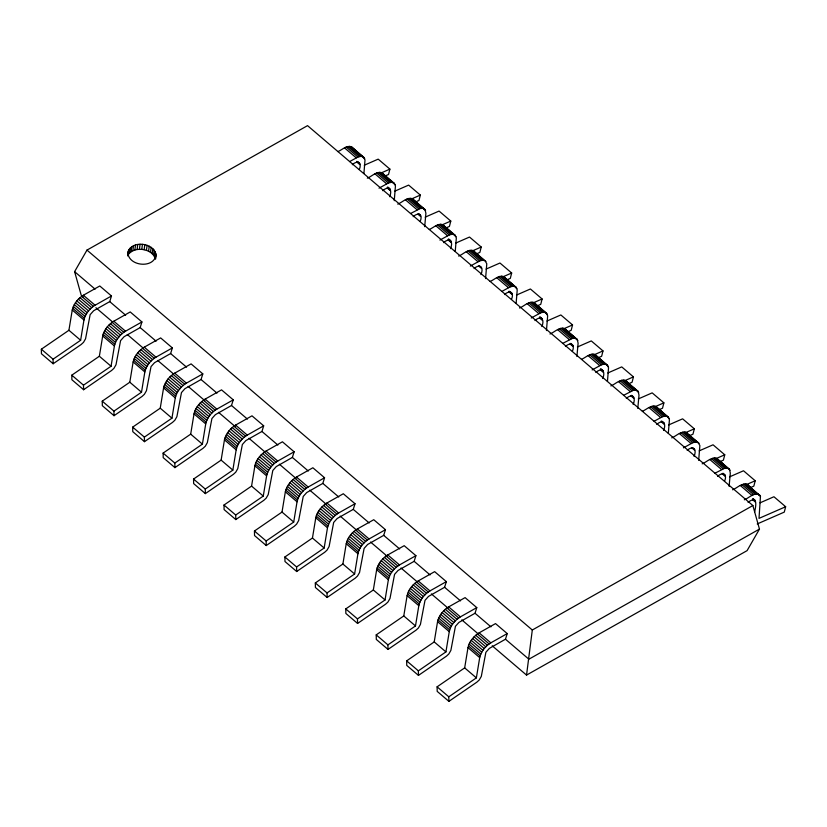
<?xml version="1.0" encoding="UTF-8"?>
<svg xmlns="http://www.w3.org/2000/svg" width="827" height="827" viewBox="0 0 827 827"><rect width="100%" height="100%" fill="white"/><g stroke="black" fill="none" stroke-linecap="round" stroke-linejoin="round"><path stroke-width="1.24" d="M359.311 169.494C362.381 162.33 357.14 160.045 352.323 164.718M363.921 173.515L365.007 159.911L363.311 156.882L360.954 156.334L357.905 157.047L349.676 161.565M389.641 196.702C392.846 189.29 388.504 185.351 382.756 190.696M394.252 200.692L395.451 185.889L393.755 182.85L391.388 182.302L388.349 183.015L379.024 188.153M420.188 221.44C423.259 214.276 418.028 211.981 413.2 216.664M424.696 226.66L425.895 213.345L425.026 209.562L423.114 208.394L420.374 208.476L410.564 213.511M450.519 248.638C453.723 241.226 449.381 237.287 443.644 242.631M455.253 251.418L456.339 237.825L454.633 234.796L452.276 234.237L449.237 234.961L439.912 240.088M480.963 274.616C484.167 267.204 479.825 263.255 474.088 268.599M485.583 278.606L486.783 263.792L485.077 260.763L482.72 260.216L479.67 260.929L470.346 266.067M511.52 299.343C514.59 292.179 509.349 289.895 504.532 294.567M516.131 303.364L517.226 289.77L515.521 286.731L513.164 286.183L510.114 286.897L501.886 291.414M541.85 326.551C545.055 319.139 540.713 315.201 534.976 320.545M546.461 330.542L547.66 315.738L545.965 312.699L543.597 312.151L540.558 312.864L531.234 318.002M572.398 351.289C575.478 344.125 570.237 341.83 565.41 346.513M576.905 356.509L578.104 343.195L577.246 339.411L575.334 338.243L572.584 338.326L562.773 343.36M602.728 378.487C605.933 371.075 601.591 367.136 595.853 372.481M607.463 381.268L608.548 367.674L606.842 364.645L604.485 364.087L601.446 364.81L592.122 369.938M633.172 404.465C636.376 397.053 632.035 393.104 626.297 398.449M637.793 408.455L638.992 395.13L638.124 391.347L636.211 390.179L633.472 390.261L623.651 395.296M663.616 430.433C666.82 423.021 662.479 419.082 656.741 424.427M668.34 433.214L669.436 419.62L667.73 416.581L665.373 416.033L662.324 416.746L654.095 421.263M694.06 456.401C697.264 448.989 692.923 445.05 687.185 450.395M698.681 460.391L699.869 445.588L698.174 442.548L695.817 442L692.768 442.714L683.443 447.852M724.607 481.138C727.688 473.974 722.447 471.679 717.619 476.362M729.114 486.359L730.313 473.044L729.455 469.26L727.543 468.092L724.793 468.175L714.983 473.209M754.606 512.047C756.478 504.025 757.181 495.394 748.063 502.33M156.003 255.057C153.853 268.961 128.206 266.211 127.927 252.545C131.627 238.145 160.045 243.769 155.497 259.233M526.541 675.09L747.091 550.637L759.465 529.084L752.87 505.545L532.309 630.009L526.541 675.09L492.21 645.804M127.834 254.675L128.309 250.912M127.668 255.925L129.095 249.382M128.443 254.385L129.591 252.99L130.242 247.976M129.591 252.99L131.079 251.77L131.72 246.766M131.079 251.77L132.858 250.767L133.498 245.764M132.858 250.767L134.873 250.012L135.514 244.999M134.873 250.012L137.086 249.516L137.727 244.503M137.086 249.516L139.412 249.299L140.052 244.285M139.412 249.299L141.789 249.372L142.43 244.358M155.776 253.372L155.135 258.386C153.729 253.538 148.808 250.746 144.156 249.723L144.797 244.72M146.441 250.354L147.082 245.34M148.581 251.243L149.222 246.229M150.504 252.349L151.145 247.345M152.168 253.662L152.809 248.648M153.522 255.13L154.163 250.126M154.515 256.721L155.156 251.718M68.92 330.273L72.249 310.011C73.613 303.809 78.027 298.516 83.372 295.239L99.778 285.987L111.48 295.973L109.733 301.617L93.627 310.756L90.143 314.663L85.563 338.77L83.527 342.337L81.16 344.508L53.155 363.746L41.443 353.76L41.35 349.211L68.92 330.273L80.632 340.269L53.062 359.197L53.155 363.746M80.632 340.269L83.961 319.997C85.315 313.795 89.74 308.502 95.084 305.235L111.48 295.973M99.364 356.251L102.693 335.979C104.057 329.777 108.471 324.484 113.816 321.217L130.221 311.955L141.924 321.941L140.166 327.585L124.071 336.723L120.577 340.641L116.007 364.738L113.961 368.304L111.604 370.486L83.599 389.724L71.887 379.727L71.794 375.179L99.364 356.251L111.066 366.237L83.496 385.175L83.599 389.724M111.066 366.237L114.405 345.975C115.759 339.763 120.173 334.48 125.518 331.203L141.924 321.941M129.808 382.219L133.137 361.957C134.491 355.744 138.915 350.462 144.26 347.185L160.655 337.923L172.367 347.919L170.61 353.553L154.515 362.702L151.021 366.609L146.451 390.706L144.405 394.283L142.048 396.453L114.033 415.692L102.331 405.706L102.238 401.157L129.808 382.219L141.51 392.205L113.94 411.143L114.033 415.692M141.51 392.205L144.839 371.943C146.203 365.741 150.617 360.448 155.962 357.171L172.367 347.919M160.242 408.187L163.581 387.925C164.935 381.723 169.359 376.43 174.693 373.153L191.099 363.901L202.811 373.887L201.054 379.521L184.959 388.669L181.464 392.577L176.895 416.674L174.848 420.25L172.492 422.421L144.477 441.659L132.775 431.673L132.671 427.125L160.242 408.187L171.954 418.173L144.384 437.111L144.477 441.659M171.954 418.173L175.283 397.911C176.647 391.709 181.061 386.416 186.406 383.139L202.811 373.887M190.686 434.154L194.014 413.893C195.379 407.69 199.793 402.398 205.137 399.121L221.543 389.868L233.255 399.854L231.498 405.488L215.402 414.637L211.908 418.545L207.339 442.641L205.292 446.218L202.935 448.389L174.921 467.627L163.208 457.641L163.115 453.093L190.686 434.154L202.398 444.14L174.828 463.079L174.921 467.627M202.398 444.14L205.727 423.879C207.091 417.676 211.505 412.384 216.85 409.107L233.255 399.854M221.129 460.122L224.458 439.861C225.823 433.658 230.237 428.365 235.581 425.088L251.987 415.836L263.689 425.822L261.942 431.467L245.846 440.605L242.352 444.512L237.773 468.62L235.736 472.186L233.369 474.357L205.365 493.595L193.652 483.609L193.559 479.06L221.129 460.122L232.842 470.118L205.272 489.046L205.365 493.595M232.842 470.118L236.171 449.847C237.535 443.644 241.949 438.351 247.294 435.085L263.689 425.822M251.573 486.1L254.902 465.828C256.267 459.626 260.681 454.333 266.025 451.066L282.431 441.804L294.133 451.79L292.376 457.434L276.28 466.573L272.796 470.491L268.217 494.587L266.17 498.154L263.813 500.335L235.809 519.573L224.096 509.577L224.003 505.028L251.573 486.1L263.275 496.086L235.716 515.025L235.809 519.573M263.275 496.086L266.614 475.825C267.969 469.612 272.393 464.329 277.738 461.052L294.133 451.79M282.017 512.068L285.346 491.807C286.711 485.594 291.125 480.311 296.469 477.034L312.875 467.772L324.577 477.768L322.819 483.402L306.724 492.551L303.23 496.458L298.661 520.555L296.614 524.132L294.257 526.303L266.242 545.541L254.54 535.555L254.447 531.006L282.017 512.068L293.719 522.054L266.149 540.992L266.242 545.541M293.719 522.054L297.048 501.793C298.413 495.59 302.827 490.297 308.171 487.02L324.577 477.768M312.451 538.036L315.79 517.774C317.144 511.572 321.569 506.279 326.913 503.002L343.308 493.75L355.021 503.736L353.263 509.37L337.168 518.519L333.674 522.426L329.105 546.523L327.058 550.1L324.701 552.271L296.686 571.509L284.984 561.523L284.891 556.974L312.451 538.036L324.163 548.022L296.593 566.96L296.686 571.509M324.163 548.022L327.492 527.76C328.857 521.558 333.271 516.265 338.615 512.988L355.021 503.736M342.895 564.004L346.224 543.742C347.588 537.54 352.002 532.247 357.347 528.97L373.752 519.718L385.465 529.704L383.707 535.348L367.612 544.486L364.118 548.394L359.549 572.491L357.502 576.068L355.145 578.238L327.13 597.476L315.418 587.49L315.325 582.942L342.895 564.004L354.607 573.99L327.037 592.928L327.13 597.476M354.607 573.99L357.936 553.728C359.3 547.526 363.715 542.233 369.059 538.956L385.465 529.704M373.339 589.971L376.667 569.71C378.032 563.507 382.446 558.215 387.791 554.938L404.196 545.686L415.909 555.672L414.151 561.316L398.056 570.454L394.562 574.362L389.993 598.469L387.946 602.035L385.578 604.206L357.574 623.444L345.862 613.458L345.769 608.91L373.339 589.971L385.051 599.968L357.481 618.896L357.574 623.444M385.051 599.968L388.38 579.696C389.744 573.493 394.159 568.201 399.503 564.934L415.909 555.672M403.783 615.95L407.111 595.678C408.476 589.475 412.89 584.182 418.235 580.916L434.64 571.653L446.342 581.639L444.595 587.284L428.489 596.422L425.006 600.34L420.426 624.437L418.39 628.003L416.022 630.184L388.018 649.422L376.306 639.426L376.213 634.878L403.783 615.95L415.495 625.936L387.925 644.874L388.018 649.422M415.495 625.936L418.824 605.674C420.178 599.461 424.602 594.179 429.947 590.902L446.342 581.639M434.227 641.917L437.555 621.656C438.92 615.443 443.334 610.161 448.679 606.884L465.084 597.621L476.786 607.618L475.029 613.252L458.933 622.4L455.439 626.308L450.87 650.404L448.823 653.981L446.466 656.152L418.462 675.39L406.75 665.404L406.657 660.856L434.227 641.917L445.929 651.903L418.359 670.842L418.462 675.39M445.929 651.903L449.268 631.642C450.622 625.439 455.036 620.147 460.381 616.87L476.786 607.618M464.671 667.885L467.999 647.624C469.354 641.421 473.778 636.128 479.122 632.851L495.518 623.599L507.23 633.585L505.473 639.219L489.377 648.368L485.883 652.276L481.314 676.372L479.267 679.949L476.91 682.12L448.896 701.358L437.194 691.372L437.101 686.823L464.671 667.885L476.373 677.871L448.803 696.81L448.896 701.358M476.373 677.871L479.701 657.61C481.066 651.407 485.48 646.114 490.825 642.837L507.23 633.585M364.293 165.214L378.197 159.135L389.899 169.121L388.535 174.497L385.01 176.037M394.737 191.182L408.641 185.103L420.343 195.089L418.979 200.465L415.454 202.005M425.181 217.15L439.075 211.071L450.787 221.067L449.423 226.433L445.898 227.983M455.625 243.128L469.519 237.049L481.231 247.035L479.867 252.4L476.331 253.951M486.069 269.095L499.963 263.017L511.675 273.003L510.311 278.379L506.775 279.919M516.503 295.063L530.407 288.985L542.109 298.971L540.744 304.346L537.219 305.887M546.947 321.031L560.851 314.953L572.553 324.939L571.188 330.314L567.663 331.854M577.391 346.999L591.284 340.92L602.997 350.917L601.632 356.282L598.107 357.833M607.835 372.977L621.728 366.899L633.441 376.885L632.076 382.25L628.541 383.8M638.279 398.945L652.172 392.866L663.885 402.852L662.52 408.228L658.985 409.768M668.723 424.913L682.616 418.834L694.329 428.82L692.964 434.196L689.429 435.736M699.156 450.88L713.06 444.802L724.762 454.788L723.398 460.163L719.872 461.704M729.6 476.848L743.504 470.77L755.206 480.766L753.842 486.131L750.316 487.682M760.044 502.826L773.938 496.748L785.65 506.734L784.285 512.109L757.222 523.946M83.165 296.862L81.211 295.187L74.606 271.649L86.98 250.095L307.541 125.642L752.87 505.545M337.964 151.579C342.161 149.904 346.647 144.859 351.599 146.896L364.149 157.626M367.312 178.167C371.902 176.471 376.657 170.765 382.043 172.864L394.593 183.594M397.756 204.135C402.346 202.439 407.101 196.733 412.487 198.831L425.026 209.562M429.296 229.492C433.482 227.818 437.979 222.763 442.931 224.81L455.47 235.53M458.644 256.07C463.234 254.375 467.979 248.679 473.375 250.777L485.914 261.497M490.173 281.428C494.37 279.753 498.857 274.709 503.808 276.745L516.358 287.476M519.521 308.016C524.111 306.321 528.866 300.615 534.252 302.713L546.802 313.443M549.965 333.984C554.555 332.289 559.31 326.582 564.696 328.681L577.246 339.411M581.505 359.342C585.692 357.667 590.189 352.612 595.14 354.659L607.68 365.379M610.853 385.92C615.443 384.224 620.188 378.528 625.584 380.627L638.124 391.347M642.393 411.277C646.58 409.603 651.076 404.558 656.028 406.595L668.567 417.325M671.741 437.865C676.321 436.17 681.076 430.464 686.462 432.562L699.011 443.293M702.175 463.833C706.765 462.138 711.52 456.432 716.906 458.53L729.455 469.26M732.619 489.801C737.208 488.106 741.964 482.399 747.35 484.508L760.468 496.252L759.01 518.384L785.65 506.734M744.331 499.787C748.807 498.288 754.844 491.217 759.889 495.228M759.465 529.084L528.887 659.202L505.473 639.219M380.637 173.174L389.899 169.121M411.081 199.142L420.343 195.089M441.525 225.12L450.787 221.067M471.969 251.088L481.231 247.035M503.56 276.549L511.675 273.003M532.846 303.023L542.109 298.971M564.448 328.484L572.553 324.939M593.734 354.969L602.997 350.917M624.178 380.937L633.441 376.885M655.78 406.398L663.885 402.852M685.056 432.872L694.329 428.82M716.658 458.334L724.762 454.788M745.944 484.818L755.206 480.766M141.789 249.372L144.156 249.723M350.524 146.462L362.236 156.448M380.968 172.429L392.68 182.416M411.412 198.397L423.114 208.394M441.856 224.375L453.558 234.361M472.289 250.343L484.002 260.329M502.733 276.311L514.446 286.297M533.177 302.279L544.89 312.265M563.621 328.247L575.334 338.243M594.065 354.225L605.767 364.211M624.509 380.193L636.211 390.179M654.943 406.16L666.655 416.146M685.387 432.128L697.099 442.114M715.831 458.096L727.543 468.092M746.274 484.074L757.977 494.06M364.717 158.639L351.599 146.896M385.403 176.285L387.356 177.95M390.282 180.451L395.161 184.617M425.605 210.585L412.487 198.831M450.188 231.56L442.931 224.81M454.095 234.889L456.049 236.553M477.706 255.026L473.375 250.777M479.66 256.701L483.557 260.029M516.927 288.489L503.808 276.745M537.612 306.135L539.566 307.799M542.491 310.301L547.371 314.467M577.815 340.435L564.696 328.681M601.425 360.572L595.14 354.659M605.333 363.901L608.258 366.402M629.916 384.875L625.584 380.627M631.869 386.55L638.702 392.37M669.136 418.338L656.028 406.595M688.85 435.157L691.775 437.648M694.701 440.15L697.626 442.652M730.024 470.284L716.906 458.53M753.635 490.421L747.35 484.508M757.542 493.75L760.468 496.252M349.242 146.348L360.954 156.334M379.686 172.316L391.388 182.302M410.13 198.284L421.832 208.27M440.564 224.251L452.276 234.237M471.008 250.219L482.72 260.216M501.451 276.197L513.164 286.183M531.895 302.165L543.597 312.151M562.339 328.133L574.041 338.119M592.773 354.101L604.485 364.087M623.217 380.069L634.929 390.065M653.661 406.047L665.373 416.033M684.105 432.014L695.817 442M714.549 457.982L726.251 467.968M744.993 483.95L756.695 493.936M347.785 146.544L359.497 156.53M378.228 172.512L389.93 182.509M408.672 198.49L420.374 208.476M439.106 224.458L450.818 234.444M469.55 250.426L481.262 260.412M499.994 276.394L511.706 286.38M530.438 302.362L542.15 312.358M560.882 328.34L572.584 338.326M591.326 354.307L603.028 364.293M621.759 380.275L633.472 390.261M652.203 406.243L663.916 416.229M682.647 432.211L694.36 442.207M713.091 458.189L724.793 468.175M743.535 484.157L755.237 494.143M346.203 147.061L357.905 157.047M376.636 173.029L388.349 183.015M407.08 198.997L418.793 208.993M437.524 224.975L449.237 234.961M467.968 250.943L479.67 260.929M498.412 276.911L510.114 286.897M528.846 302.878L540.558 312.864M559.29 328.846L571.002 338.843M589.734 354.824L601.446 364.81M620.178 380.792L631.89 390.778M650.622 406.76L662.324 416.746M681.066 432.728L692.768 442.714M711.499 458.696L723.212 468.692M741.943 484.674L753.655 494.66M344.528 147.878L356.241 157.864M374.972 173.846L386.674 183.832M405.416 199.814L417.118 209.8M435.85 225.781L447.562 235.778M466.294 251.759L478.006 261.745M496.738 277.727L508.45 287.713M527.181 303.695L538.894 313.681M557.625 329.663L569.327 339.649M588.069 355.631L599.771 365.627M618.503 381.609L630.215 391.595M648.947 407.577L660.659 417.563M679.391 433.544L691.103 443.53M709.835 459.512L721.537 469.498M740.279 485.48L751.981 495.476M387.832 187.067L389.786 188.732M448.72 239.003L450.663 240.667M540.041 316.917L541.995 318.581M600.929 368.852L602.883 370.517M753.139 498.702L755.092 500.366M357.657 161.575L359.611 163.239M388.101 187.543L390.055 189.218M418.545 213.521L420.498 215.185M448.989 239.489L450.942 241.153M509.877 291.424L511.82 293.089M540.31 317.403L542.264 319.067M570.754 343.37L572.708 345.035M601.198 369.338L603.152 371.003M631.642 395.306L633.596 396.97M662.086 421.274L664.029 422.938M722.963 473.22L724.917 474.884M753.407 499.188L755.361 500.852M356.819 161.348L359.755 163.849M387.263 187.315L390.189 189.817M418.679 214.121L420.633 215.785M448.151 239.261L451.077 241.753M479.567 266.056L481.521 267.721M509.039 291.197L511.965 293.699M539.473 317.165L542.409 319.667M570.899 343.97L572.842 345.634M600.361 369.111L603.286 371.602M631.776 395.906L633.73 397.57M661.249 421.046L664.174 423.548M692.664 447.852L694.618 449.516M723.108 473.819L725.052 475.484M752.57 498.96L755.496 501.451M356.83 162.051L359.755 164.552M387.263 188.029L390.199 190.52M417.707 213.997L420.633 216.488M448.151 239.964L451.077 242.466M478.595 265.932L481.521 268.434M509.039 291.9L511.965 294.402M539.473 317.878L542.409 320.369M569.917 343.846L572.842 346.337M600.361 369.814L603.286 372.315M630.805 395.782L633.73 398.283M661.249 421.749L664.174 424.251M691.692 447.727L694.618 450.219M722.126 473.695L725.062 476.187M752.57 499.663L755.496 502.165M86.98 250.095L532.309 630.009M74.606 271.649L95.095 289.13M109.733 301.617L125.652 315.201M140.166 327.585L156.096 341.169M170.61 353.553L186.54 367.136M201.054 379.521L216.974 393.104M231.498 405.488L247.418 419.082M261.942 431.467L277.862 445.05M292.376 457.434L308.306 471.018M322.819 483.402L338.75 496.986M353.263 509.37L369.183 522.953M383.707 535.348L399.627 548.932M414.151 561.316L430.071 574.899M444.595 587.284L460.515 600.867M475.029 613.252L490.959 626.835M83.372 295.239L95.084 305.235M113.816 321.217L125.518 331.203M144.26 347.185L155.962 357.171M174.693 373.153L186.406 383.139M205.137 399.121L216.85 409.107M235.581 425.088L247.294 435.085M266.025 451.066L277.738 461.052M296.469 477.034L308.171 487.02M326.913 503.002L338.615 512.988M357.347 528.97L369.059 538.956M387.791 554.938L399.503 564.934M418.235 580.916L429.947 590.902M448.679 606.884L460.381 616.87M479.122 632.851L490.825 642.837M95.922 307.737L112.596 321.961M127.306 334.522L142.999 347.909M157.719 360.458L173.412 373.845M188.122 386.395L204.796 400.619M218.535 412.342L235.209 426.567M248.937 438.279L264.64 451.666M279.35 464.216L296.025 478.451M309.753 490.163L326.427 504.387M340.166 516.1L356.84 530.324M370.568 542.047L387.253 556.271M400.981 567.984L417.656 582.208M431.384 593.92L448.069 608.155M461.797 619.868L478.471 634.092M81.666 296.335L93.379 306.321M112.11 322.303L123.823 332.289M142.554 348.27L154.256 358.256M172.998 374.238L184.7 384.235M203.432 400.216L215.144 410.202M233.876 426.184L245.588 436.17M264.32 452.152L276.032 462.138M294.763 478.12L306.466 488.106M325.207 504.088L336.909 514.084M355.641 530.066L367.353 540.052M386.085 556.033L397.797 566.019M416.529 582.001L428.241 591.987M446.973 607.969L458.685 617.955M477.417 633.937L489.119 643.933M79.981 297.668L91.683 307.654M110.415 323.636L122.127 333.622M140.859 349.604L152.571 359.59M171.303 375.572L183.015 385.568M201.747 401.55L213.449 411.536M232.191 427.518L243.893 437.504M262.624 453.485L274.337 463.471M293.068 479.453L304.781 489.439M323.512 505.421L335.224 515.417M353.956 531.399L365.668 541.385M384.4 557.367L396.102 567.353M414.844 583.335L426.546 593.321M445.277 609.303L456.99 619.289M475.721 635.27L487.434 645.267M78.348 299.209L90.06 309.195M108.792 325.176L120.494 335.162M139.236 351.144L150.938 361.13M169.669 377.112L181.382 387.108M200.113 403.09L211.826 413.076M230.557 429.058L242.27 439.044M261.001 455.026L272.714 465.012M291.445 480.994L303.147 490.98M321.889 506.961L333.591 516.958M352.323 532.939L364.035 542.926M382.767 558.907L394.479 568.893M413.211 584.875L424.923 594.861M443.654 610.843L455.357 620.829M474.098 636.811L485.8 646.807M76.828 300.904L88.541 310.89M107.272 326.872L118.985 336.868M137.716 352.85L149.418 362.836M168.16 378.818L179.862 388.804M198.594 404.785L210.306 414.772M229.038 430.753L240.75 440.739M259.482 456.721L271.194 466.717M289.926 482.699L301.638 492.685M320.369 508.667L332.072 518.653M350.813 534.635L362.515 544.621M381.247 560.603L392.959 570.589M411.691 586.57L423.403 596.567M442.135 612.549L453.847 622.535M472.579 638.516L484.281 648.502M75.464 302.713L87.176 312.709M105.908 328.691L117.62 338.677M136.352 354.659L148.064 364.645M166.796 380.627L178.498 390.613M197.239 406.595L208.942 416.581M227.673 432.562L239.385 442.559M258.117 458.54L269.829 468.527M288.561 484.508L300.273 494.494M319.005 510.476L330.707 520.462M349.449 536.444L361.151 546.43M379.882 562.412L391.595 572.408M410.326 588.39L422.039 598.376M440.77 614.358L452.483 624.344M471.214 640.325L482.927 650.311M74.296 304.584L86.008 314.58M104.74 330.552L116.442 340.548M135.183 356.53L146.886 366.516M165.617 382.498L177.329 392.484M196.061 408.466L207.773 418.452M226.505 434.433L238.217 444.43M256.949 460.401L268.661 470.398M287.393 486.379L299.095 496.365M317.837 512.347L329.539 522.333M348.27 538.315L359.983 548.301M378.714 564.283L390.427 574.279M409.158 590.251L420.871 600.247M439.602 616.229L451.304 626.215M470.046 642.197L481.748 652.183M73.355 306.466L85.057 316.452M103.799 332.433L115.501 342.419M134.232 358.401L145.945 368.387M164.676 384.369L176.389 394.365M195.12 410.347L206.833 420.333M225.564 436.315L237.266 446.301M256.008 462.283L267.71 472.269M286.452 488.25L298.154 498.236M316.886 514.218L328.598 524.215M347.33 540.196L359.042 550.182M377.774 566.164L389.486 576.15M408.218 592.132L419.92 602.118M438.661 618.1L450.364 628.086M469.095 644.068L480.807 654.064M72.662 308.285L84.375 318.281M103.106 334.263L114.819 344.249M133.55 360.231L145.252 370.217M163.994 386.199L175.696 396.185M194.428 412.166L206.14 422.152M224.872 438.134L236.584 448.131M255.316 464.112L267.028 474.098M285.76 490.08L297.472 500.066M316.203 516.048L327.905 526.034M346.647 542.016L358.349 552.002M377.081 567.984L388.793 577.98M407.525 593.962L419.237 603.948M437.969 619.93L449.681 629.916M468.413 645.897L480.115 655.883M72.249 310.011L83.961 319.997M102.693 335.979L114.405 345.975M133.137 361.957L144.839 371.943M163.581 387.925L175.283 397.911M194.014 413.893L205.727 423.879M224.458 439.861L236.171 449.847M254.902 465.828L266.614 475.825M285.346 491.807L297.048 501.793M315.79 517.774L327.492 527.76M346.224 543.742L357.936 553.728M376.667 569.71L388.38 579.696M407.111 595.678L418.824 605.674M437.555 621.656L449.268 631.642M467.999 647.624L479.701 657.61M41.35 349.211L53.062 359.197M71.794 375.179L83.496 385.175M102.238 401.157L113.94 411.143M132.671 427.125L144.384 437.111M163.115 453.093L174.828 463.079M193.559 479.06L205.272 489.046M224.003 505.028L235.716 515.025M254.447 531.006L266.149 540.992M284.891 556.974L296.593 566.96M315.325 582.942L327.037 592.928M345.769 608.91L357.481 618.896M376.213 634.878L387.925 644.874M406.657 660.856L418.359 670.842M437.101 686.823L448.803 696.81M686.462 432.562L687.299 433.307M534.252 302.713L535.09 303.457M382.043 172.864L382.88 173.608"/></g></svg>
